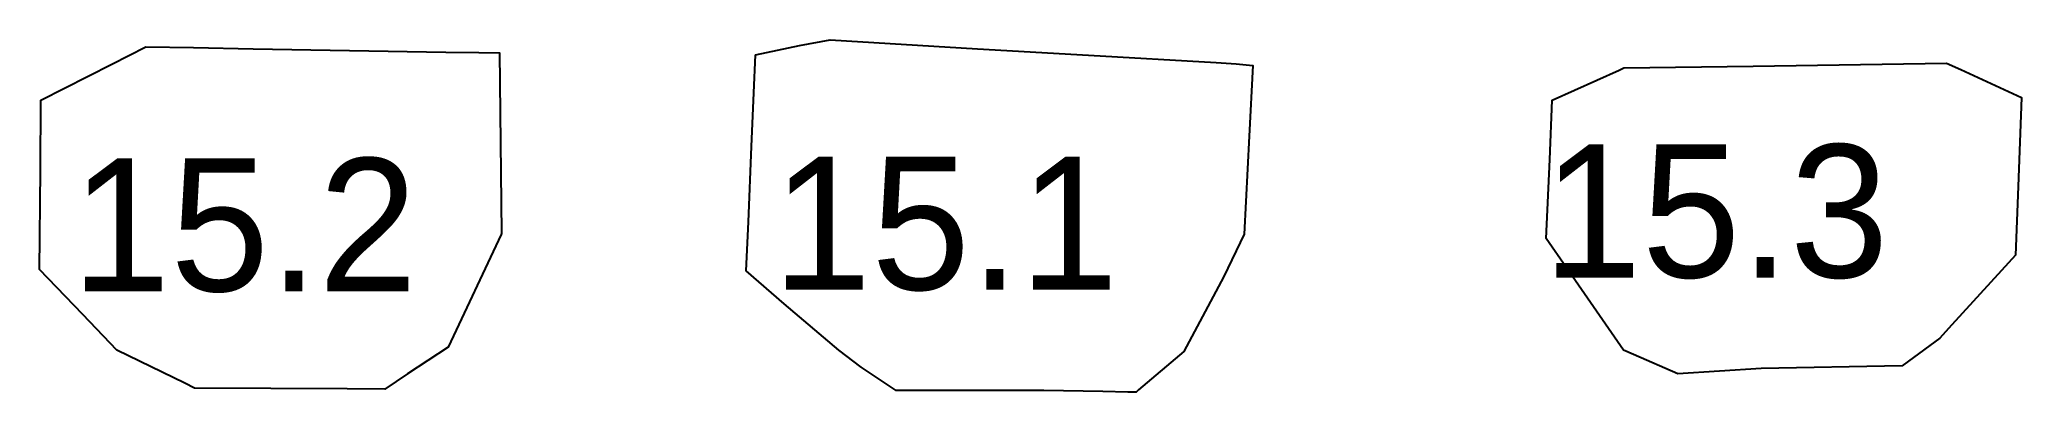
# Model space of a CAD drawing. Extents: x 63.3 to 137.9, y 22.8 to 36.
import ezdxf

# ---------------------------------------------------------------- set-up
doc = ezdxf.new("R2010")
doc.units = 0
doc.layers.get('0').update_dxf_attribs({"color": 255, "linetype": 'CONTINUOUS'})

msp = doc.modelspace()

# ---------------------------------------------------------------- linework, layer by layer
at = {"color": 1}
for points in [[(90.255, 35.4705), (91.9181, 35.8118), (93.0726, 36.0354), (98.6096, 35.6871), (102.791, 35.4559), (107.594, 35.1838), (108.345, 35.1219), (108.972, 35.0689), (108.842, 32.4126), (108.65, 28.7223), (107.878, 27.1393), (106.384, 24.3135), (104.673, 22.8767), (104.581, 22.7827), (104.276, 22.7904), (103.336, 22.8079), (101.114, 22.8493), (95.5467, 22.8485), (94.2334, 23.7264), (93.3962, 24.3633), (91.3403, 26.1025), (89.9086, 27.3544), (89.9952, 29.1949), (90.1127, 32.0191), (90.1992, 34.037)], [(63.347, 31.1278), (63.3649, 33.7641), (66.0269, 35.1112), (67.3148, 35.7671), (69.1076, 35.7358), (71.3555, 35.6971), (78.5989, 35.572), (79.8498, 35.5522), (80.6243, 35.5465), (80.7016, 28.7918), (80.7019, 28.7512), (80.686, 28.7165), (78.6969, 24.485), (77.1633, 23.4746), (76.3124, 22.9059), (74.8926, 22.9134), (69.1388, 22.9436), (68.7848, 23.1271), (66.2176, 24.3708), (65.9688, 24.6333), (64.9377, 25.7076), (63.3155, 27.3971)], [(135.284, 25.3133), (134.935, 24.9355), (134.829, 24.8117), (133.654, 23.948), (133.416, 23.775), (128.111, 23.6819), (124.977, 23.4742), (123.306, 24.1998), (122.923, 24.3719), (120.778, 27.467), (120.012, 28.5593), (120.155, 31.5368), (120.247, 33.7606), (122.757, 34.8902), (122.941, 34.9748), (127.806, 35.0409), (135.081, 35.1473), (135.619, 34.9163), (137.9, 33.8669), (137.775, 30.5165), (137.68, 27.9395), (137.147, 27.3642)]]:
    msp.add_lwpolyline(points, close=True, dxfattribs=at)

# ---------------------------------------------------------------- texts
for s, p in [('15.3', (119.892, 27.0972)), ('15.2', (64.5167, 26.5821)), ('15.1', (90.896, 26.6365))]:
    msp.add_text(s, height=5).set_placement(p)

doc.saveas('drawing.dxf')
